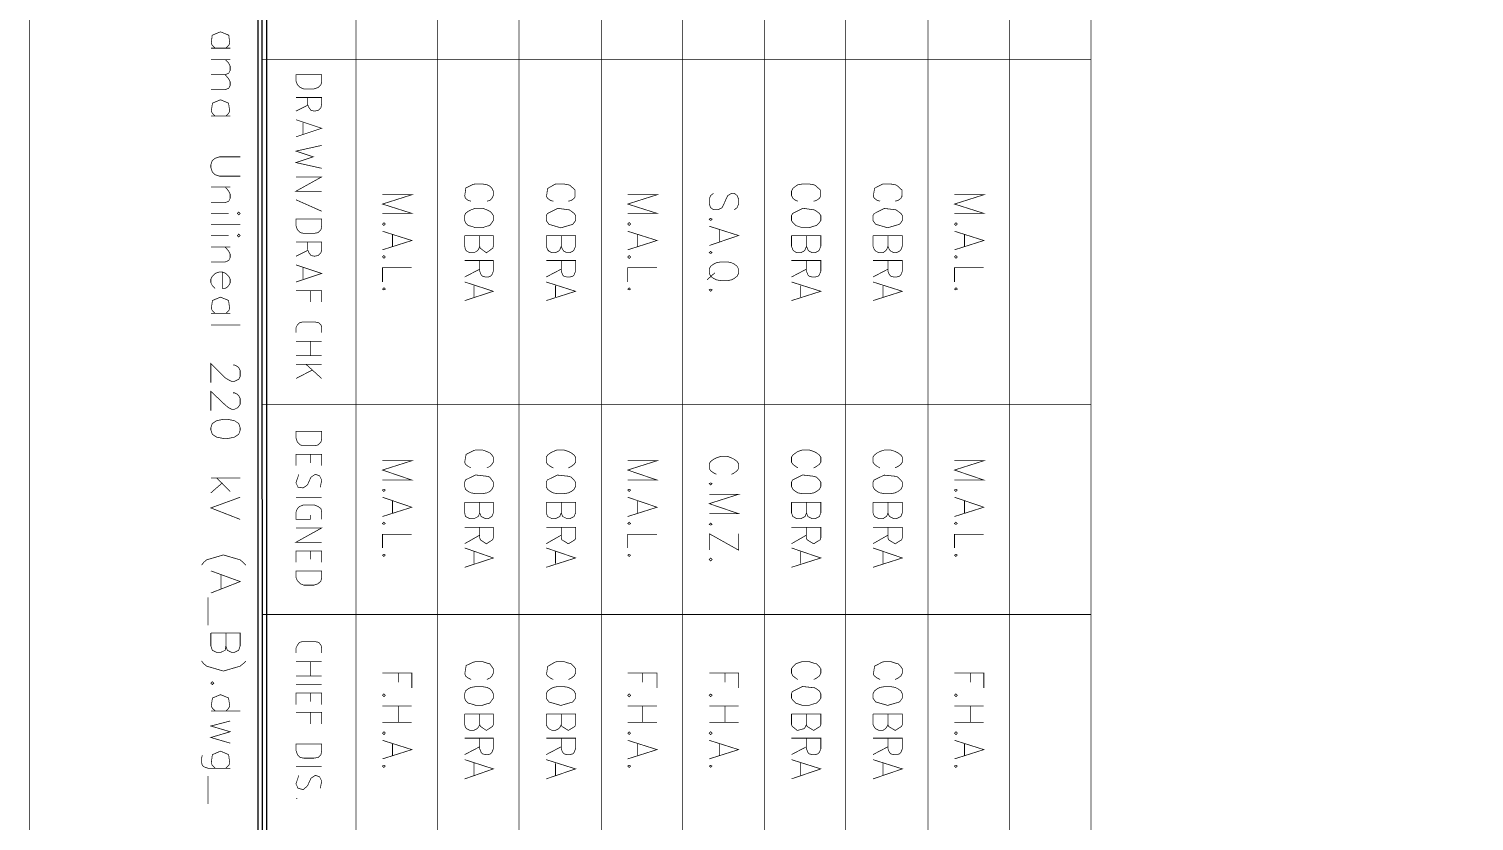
# Model space of a CAD drawing. Extents: x 0.1 to 11.6, y 0.2 to 16.4.
# Drawn here: x 0.125 to 1.809, y 8.821 to 9.744 of the extents above; entities that cross this region are included whole.
import ezdxf

# ---------------------------------------------------------------- set-up
doc = ezdxf.new("R2010")
doc.units = 0
doc.header["$MEASUREMENT"] = 0

msp = doc.modelspace()

# ---------------------------------------------------------------- linework, layer by layer
at = {"color": 0, "const_width": 0.000833}
for points in [[(0.125, 0.1875), (11.5667, 0.1875), (11.5667, 16.3633), (0.125, 16.3633), (0.125, 0.1875)], [(0.435818, 9.69081), (0.435818, 9.68332), (0.4375, 9.67914), (0.44081, 9.67583), (0.444988, 9.67415), (0.456651, 9.67415), (0.461643, 9.67583), (0.465007, 9.67914), (0.465821, 9.68332), (0.465821, 9.69081), (0.435818, 9.69081)], [(0.665853, 9.52664), (0.664171, 9.52914), (0.661675, 9.53162), (0.658311, 9.53331), (0.653321, 9.535), (0.645019, 9.535), (0.639974, 9.53331), (0.636664, 9.53162), (0.633356, 9.52914), (0.632488, 9.52664), (0.632488, 9.52083), (0.633356, 9.51833), (0.636664, 9.51497), (0.639974, 9.51417), (0.645019, 9.51247), (0.653321, 9.51247), (0.658311, 9.51417), (0.661675, 9.51497), (0.664171, 9.51833), (0.665853, 9.52083), (0.665853, 9.52664)], [(0.761664, 9.52664), (0.759983, 9.52914), (0.756674, 9.53162), (0.754394, 9.53321), (0.74094, 9.535), (0.729004, 9.52903), (0.727485, 9.52664), (0.727485, 9.52083), (0.729167, 9.51833), (0.730794, 9.51633), (0.744575, 9.51226), (0.758356, 9.51633), (0.759983, 9.51833), (0.761664, 9.52083), (0.761664, 9.52664)], [(1.04753, 9.52664), (1.04584, 9.52914), (1.04248, 9.53162), (1.04015, 9.53315), (1.02669, 9.5351), (1.01481, 9.52908), (1.01335, 9.52664), (1.01335, 9.52083), (1.01497, 9.51833), (1.01834, 9.51497), (1.02582, 9.51247), (1.03418, 9.51247), (1.03917, 9.51417), (1.04248, 9.51497), (1.04584, 9.51833), (1.04753, 9.52083), (1.04753, 9.52664)], [(1.14252, 9.52664), (1.14084, 9.52914), (1.13748, 9.53162), (1.13515, 9.53326), (1.12147, 9.53489), (1.1097, 9.52886), (1.10834, 9.52664), (1.10834, 9.52083), (1.11003, 9.51833), (1.11155, 9.51639), (1.12543, 9.51237), (1.13927, 9.51639), (1.14084, 9.51833), (1.14252, 9.52083), (1.14252, 9.52664)], [(0.36914, 9.53082), (0.367512, 9.52914), (0.36914, 9.5275), (0.370822, 9.52914), (0.36914, 9.53082)], [(0.435818, 9.52246), (0.435818, 9.51497), (0.4375, 9.50999), (0.44081, 9.50667), (0.444988, 9.50581), (0.456651, 9.50581), (0.461643, 9.50667), (0.465007, 9.50999), (0.465821, 9.51497), (0.465821, 9.52246), (0.435818, 9.52246)], [(0.539985, 9.51665), (0.538357, 9.51833), (0.536675, 9.51665), (0.538357, 9.51497), (0.539985, 9.51665)], [(0.825846, 9.51665), (0.824164, 9.51833), (0.822483, 9.51665), (0.824164, 9.51497), (0.825846, 9.51665)], [(0.920844, 9.52246), (0.919163, 9.52333), (0.917481, 9.52246), (0.919163, 9.52083), (0.920844, 9.52246)], [(1.20665, 9.51665), (1.20502, 9.51833), (1.20334, 9.51665), (1.20502, 9.51497), (1.20665, 9.51665)], [(0.36914, 9.50499), (0.367512, 9.50331), (0.36914, 9.50163), (0.370822, 9.50331), (0.36914, 9.50499)], [(0.920844, 9.48335), (0.919163, 9.48497), (0.917481, 9.48335), (0.919163, 9.48247), (0.920844, 9.48335)], [(0.539985, 9.47831), (0.538357, 9.47999), (0.536675, 9.47831), (0.538357, 9.47667), (0.539985, 9.47831)], [(0.825846, 9.47831), (0.824164, 9.47999), (0.822483, 9.47831), (0.824164, 9.47667), (0.825846, 9.47831)], [(0.95166, 9.46414), (0.949978, 9.4675), (0.946669, 9.47), (0.94336, 9.47162), (0.939182, 9.4725), (0.930826, 9.4725), (0.925836, 9.47162), (0.922526, 9.47), (0.919163, 9.4675), (0.917481, 9.46414), (0.917481, 9.45915), (0.919163, 9.45583), (0.922526, 9.45335), (0.925836, 9.45167), (0.930826, 9.45079), (0.939182, 9.45079), (0.94336, 9.45167), (0.946669, 9.45335), (0.949978, 9.45583), (0.95166, 9.45915), (0.95166, 9.46414)], [(1.20665, 9.47831), (1.20502, 9.47999), (1.20334, 9.47831), (1.20502, 9.47667), (1.20665, 9.47831)], [(0.539985, 9.44081), (0.538357, 9.44249), (0.536675, 9.44081), (0.538357, 9.44), (0.539985, 9.44081)], [(0.825846, 9.44081), (0.824164, 9.44249), (0.822483, 9.44081), (0.824164, 9.44), (0.825846, 9.44081)], [(0.920844, 9.44), (0.919163, 9.44081), (0.917481, 9.44), (0.919163, 9.43832), (0.920844, 9.44)], [(1.20665, 9.44081), (1.20502, 9.44249), (1.20334, 9.44081), (1.20502, 9.44), (1.20665, 9.44081)], [(0.370822, 9.27914), (0.36914, 9.28418), (0.36415, 9.28749), (0.355849, 9.28917), (0.351671, 9.28917), (0.343317, 9.28749), (0.338325, 9.28418), (0.336643, 9.27914), (0.336643, 9.27664), (0.338325, 9.27165), (0.343317, 9.26833), (0.351671, 9.26665), (0.355849, 9.26665), (0.36415, 9.26833), (0.36914, 9.27165), (0.370822, 9.27664), (0.370822, 9.27914)], [(0.435818, 9.27501), (0.435818, 9.26747), (0.4375, 9.26247), (0.44081, 9.25917), (0.444988, 9.25831), (0.456651, 9.25831), (0.461643, 9.25917), (0.465007, 9.26247), (0.465821, 9.26747), (0.465821, 9.27501), (0.435818, 9.27501)], [(0.665853, 9.21582), (0.664171, 9.21832), (0.661675, 9.22168), (0.659397, 9.2226), (0.645236, 9.22424), (0.633518, 9.21858), (0.632488, 9.21582), (0.632488, 9.21083), (0.633356, 9.20747), (0.636664, 9.20497), (0.639974, 9.20335), (0.645019, 9.20247), (0.653321, 9.20247), (0.658311, 9.20335), (0.661675, 9.20497), (0.664171, 9.20747), (0.665853, 9.21083), (0.665853, 9.21582)], [(0.761664, 9.21582), (0.759983, 9.21832), (0.756674, 9.22162), (0.754232, 9.22265), (0.74056, 9.22413), (0.728842, 9.21843), (0.727485, 9.21582), (0.727485, 9.21083), (0.729167, 9.20747), (0.732476, 9.20497), (0.73584, 9.20335), (0.740018, 9.20247), (0.748318, 9.20247), (0.75331, 9.20335), (0.756674, 9.20497), (0.759983, 9.20747), (0.761664, 9.21083), (0.761664, 9.21582)], [(0.920844, 9.21414), (0.919163, 9.215), (0.917481, 9.21414), (0.919163, 9.21251), (0.920844, 9.21414)], [(1.04753, 9.21582), (1.04584, 9.21832), (1.04248, 9.22168), (1.03993, 9.22265), (1.02631, 9.22424), (1.01481, 9.21853), (1.01335, 9.21582), (1.01335, 9.21083), (1.01497, 9.20747), (1.01834, 9.20497), (1.02083, 9.20335), (1.02582, 9.20247), (1.03418, 9.20247), (1.03917, 9.20335), (1.04248, 9.20497), (1.04584, 9.20747), (1.04753, 9.21083), (1.04753, 9.21582)], [(1.14252, 9.21582), (1.14084, 9.21832), (1.13748, 9.22168), (1.13509, 9.22265), (1.12142, 9.22407), (1.1097, 9.21843), (1.10834, 9.21582), (1.10834, 9.21083), (1.11003, 9.20747), (1.11334, 9.20497), (1.11664, 9.20335), (1.12169, 9.20247), (1.12918, 9.20247), (1.13417, 9.20335), (1.13748, 9.20497), (1.14084, 9.20747), (1.14252, 9.21083), (1.14252, 9.21582)], [(0.539985, 9.20665), (0.538357, 9.20747), (0.536675, 9.20665), (0.538357, 9.20497), (0.539985, 9.20665)], [(0.825846, 9.20665), (0.824164, 9.20747), (0.822483, 9.20665), (0.824164, 9.20497), (0.825846, 9.20665)], [(1.20665, 9.20665), (1.20502, 9.20747), (1.20334, 9.20665), (1.20502, 9.20497), (1.20665, 9.20665)], [(0.539985, 9.16749), (0.538357, 9.16917), (0.536675, 9.16749), (0.538357, 9.16667), (0.539985, 9.16749)], [(0.825846, 9.16749), (0.824164, 9.16917), (0.822483, 9.16749), (0.824164, 9.16667), (0.825846, 9.16749)], [(0.920844, 9.16667), (0.919163, 9.16829), (0.917481, 9.16667), (0.919163, 9.16581), (0.920844, 9.16667)], [(1.20665, 9.16749), (1.20502, 9.16917), (1.20334, 9.16749), (1.20502, 9.16667), (1.20665, 9.16749)], [(0.539985, 9.13081), (0.538357, 9.13167), (0.536675, 9.13081), (0.538357, 9.12918), (0.539985, 9.13081)], [(0.825846, 9.13081), (0.824164, 9.13167), (0.822483, 9.13081), (0.824164, 9.12918), (0.825846, 9.13081)], [(1.20665, 9.13081), (1.20502, 9.13167), (1.20334, 9.13081), (1.20502, 9.12918), (1.20665, 9.13081)], [(0.435818, 9.11247), (0.435818, 9.10499), (0.4375, 9.10081), (0.44081, 9.0975), (0.444988, 9.09581), (0.456651, 9.09581), (0.461643, 9.0975), (0.465007, 9.10081), (0.465821, 9.10499), (0.465821, 9.11247), (0.435818, 9.11247)], [(0.920844, 9.12582), (0.919163, 9.1275), (0.917481, 9.12582), (0.919163, 9.12414), (0.920844, 9.12582)], [(0.340007, 8.98167), (0.338325, 8.98335), (0.336643, 8.98167), (0.338325, 8.97999), (0.340007, 8.98167)], [(0.665853, 8.96912), (0.664171, 8.9725), (0.661675, 8.97499), (0.658311, 8.97667), (0.653321, 8.97749), (0.645019, 8.97749), (0.639974, 8.97667), (0.636664, 8.97499), (0.633356, 8.9725), (0.632488, 8.96912), (0.632488, 8.96414), (0.633356, 8.96164), (0.636664, 8.95833), (0.639974, 8.95747), (0.645019, 8.95583), (0.653321, 8.95583), (0.658311, 8.95747), (0.661675, 8.95833), (0.664171, 8.96164), (0.665853, 8.96414), (0.665853, 8.96912)], [(0.761664, 8.96912), (0.759983, 8.9725), (0.756674, 8.97499), (0.75331, 8.97667), (0.748318, 8.97749), (0.740018, 8.97749), (0.73584, 8.97667), (0.732476, 8.97499), (0.729167, 8.9725), (0.727485, 8.96912), (0.727485, 8.96414), (0.729167, 8.96164), (0.730794, 8.95964), (0.744575, 8.95562), (0.758356, 8.95964), (0.759983, 8.96164), (0.761664, 8.96414), (0.761664, 8.96912)], [(1.04753, 8.96912), (1.04584, 8.9725), (1.04248, 8.97499), (1.04053, 8.97613), (1.02626, 8.97771), (1.01421, 8.97179), (1.01335, 8.96912), (1.01335, 8.96414), (1.01497, 8.96164), (1.01834, 8.95833), (1.02582, 8.95583), (1.03418, 8.95583), (1.03917, 8.95747), (1.04248, 8.95833), (1.04584, 8.96164), (1.04753, 8.96414), (1.04753, 8.96912)], [(1.14252, 8.96912), (1.14084, 8.9725), (1.13748, 8.97499), (1.13417, 8.97667), (1.12918, 8.97749), (1.12169, 8.97749), (1.11664, 8.97667), (1.11334, 8.97499), (1.11003, 8.9725), (1.10834, 8.96912), (1.10834, 8.96414), (1.11003, 8.96164), (1.11155, 8.95969), (1.12543, 8.95568), (1.13927, 8.95969), (1.14084, 8.96164), (1.14252, 8.96414), (1.14252, 8.96912)], [(0.539985, 8.9675), (0.538357, 8.96912), (0.536675, 8.9675), (0.538357, 8.96582), (0.539985, 8.9675)], [(0.825846, 8.9675), (0.824164, 8.96912), (0.822483, 8.9675), (0.824164, 8.96582), (0.825846, 8.9675)], [(0.920844, 8.9675), (0.919163, 8.96912), (0.917481, 8.9675), (0.919163, 8.96582), (0.920844, 8.9675)], [(1.20665, 8.9675), (1.20502, 8.96912), (1.20334, 8.9675), (1.20502, 8.96582), (1.20665, 8.9675)], [(0.435818, 8.91081), (0.435818, 8.90332), (0.4375, 8.89833), (0.44081, 8.89497), (0.444988, 8.89415), (0.456651, 8.89415), (0.461643, 8.89497), (0.465007, 8.89833), (0.465821, 8.90332), (0.465821, 8.91081), (0.435818, 8.91081)], [(0.539985, 8.92333), (0.538357, 8.92497), (0.536675, 8.92333), (0.538357, 8.92165), (0.539985, 8.92333)], [(0.825846, 8.92333), (0.824164, 8.92497), (0.822483, 8.92333), (0.824164, 8.92165), (0.825846, 8.92333)], [(0.920844, 8.92333), (0.919163, 8.92497), (0.917481, 8.92333), (0.919163, 8.92165), (0.920844, 8.92333)], [(1.20665, 8.92333), (1.20502, 8.92497), (1.20334, 8.92333), (1.20502, 8.92165), (1.20665, 8.92333)], [(0.539985, 8.88499), (0.538357, 8.88579), (0.536675, 8.88499), (0.538357, 8.88331), (0.539985, 8.88499)], [(0.825846, 8.88499), (0.824164, 8.88579), (0.822483, 8.88499), (0.824164, 8.88331), (0.825846, 8.88499)], [(0.920844, 8.88499), (0.919163, 8.88579), (0.917481, 8.88499), (0.919163, 8.88331), (0.920844, 8.88499)], [(1.20665, 8.88499), (1.20502, 8.88579), (1.20334, 8.88499), (1.20502, 8.88331), (1.20665, 8.88499)]]:
    msp.add_lwpolyline(points, close=True, dxfattribs=at)
at = {"color": 0}
for points in [[(0.401693, 16.04), (0.391656, 16.05), (0.401693, 0.554144)], [(0.391656, 16.05), (0.401693, 0.554144), (0.391656, 0.543294)]]:
    msp.add_lwpolyline(points, close=True, dxfattribs=at)
at = {"color": 0, "const_width": 0.000833}
for points in [[(0.50586, 11.3108), (0.50586, 6.07915)], [(0.600857, 11.3108), (0.600857, 6.07915)], [(0.695856, 11.3108), (0.695856, 6.07915)], [(0.791667, 11.3108), (0.791667, 6.07915)], [(0.886664, 11.3108), (0.886664, 6.07915)], [(0.981663, 11.3108), (0.981663, 6.07915)], [(1.07666, 11.3108), (1.07666, 6.07915)], [(1.17253, 11.3108), (1.17253, 6.07915)], [(1.26752, 11.3108), (1.26752, 0.54834)], [(1.36252, 11.3108), (1.36252, 6.07915)], [(0.354167, 9.72168), (0.357476, 9.72499), (0.358669, 9.72732), (0.357531, 9.73682), (0.347874, 9.74072), (0.338217, 9.73676), (0.337076, 9.72732), (0.338325, 9.72499), (0.341689, 9.72168)], [(0.359158, 9.72168), (0.336643, 9.72168)], [(0.359158, 9.70833), (0.336643, 9.70833)], [(0.353353, 9.70833), (0.357476, 9.70415), (0.359158, 9.70085), (0.359158, 9.69581), (0.357476, 9.69249), (0.353353, 9.69081), (0.336643, 9.69081)], [(1.36252, 9.70833), (0.396647, 9.70833)], [(0.353353, 9.69081), (0.357476, 9.68582), (0.359158, 9.68251), (0.359158, 9.67833), (0.357476, 9.67497), (0.353353, 9.67333), (0.336643, 9.67333)], [(0.354167, 9.64247), (0.357476, 9.64583), (0.358561, 9.64822), (0.35726, 9.65761), (0.347874, 9.66151), (0.338487, 9.65761), (0.337185, 9.64822), (0.338325, 9.64583), (0.341689, 9.64247)], [(0.435818, 9.66417), (0.465821, 9.66417), (0.465821, 9.65662)], [(0.449164, 9.655), (0.435818, 9.64833)], [(0.449164, 9.65662), (0.449164, 9.66417)], [(0.449164, 9.65662), (0.450846, 9.6525), (0.453342, 9.64914), (0.457519, 9.64833), (0.461643, 9.64914), (0.465007, 9.6525), (0.465821, 9.65662)], [(0.359158, 9.64247), (0.336643, 9.64247)], [(0.435818, 9.63829), (0.465821, 9.62831), (0.435818, 9.61833)], [(0.444174, 9.62082), (0.444174, 9.63499)], [(0.465821, 9.60835), (0.435818, 9.60167), (0.455838, 9.595), (0.435818, 9.58832), (0.465821, 9.58165)], [(0.370822, 9.595), (0.346679, 9.595), (0.341689, 9.59332), (0.338325, 9.59082), (0.336643, 9.58583), (0.336643, 9.58247), (0.338325, 9.57747), (0.341689, 9.57417), (0.346679, 9.57249), (0.370822, 9.57249)], [(0.435818, 9.57167), (0.465821, 9.57167), (0.435818, 9.55496), (0.465821, 9.55496)], [(0.359158, 9.56), (0.336643, 9.56)], [(0.353353, 9.56), (0.357476, 9.55501), (0.359158, 9.55165), (0.359158, 9.54665), (0.357476, 9.54329), (0.353353, 9.54167), (0.336643, 9.54167)], [(0.536675, 9.55083), (0.570856, 9.55083), (0.536675, 9.53999), (0.570856, 9.52914), (0.536675, 9.52914)], [(0.658311, 9.54329), (0.661675, 9.54417), (0.664171, 9.54665), (0.665853, 9.54997), (0.665853, 9.55501), (0.664171, 9.55832), (0.661675, 9.56082), (0.658311, 9.5625), (0.653321, 9.56332), (0.645019, 9.56332), (0.642253, 9.56299), (0.633789, 9.55871), (0.632542, 9.54943), (0.633356, 9.54665), (0.636664, 9.54417), (0.639974, 9.54329)], [(0.75331, 9.54329), (0.756674, 9.54417), (0.759983, 9.54665), (0.761122, 9.5485), (0.761176, 9.55632), (0.755154, 9.56185), (0.75331, 9.5625), (0.748318, 9.56332), (0.740018, 9.56332), (0.737847, 9.56315), (0.729113, 9.55811), (0.72781, 9.54867), (0.729167, 9.54665), (0.732476, 9.54417), (0.73584, 9.54329)], [(0.822483, 9.55083), (0.856662, 9.55083), (0.822483, 9.53999), (0.856662, 9.52914), (0.822483, 9.52914)], [(0.946669, 9.53331), (0.949978, 9.53581), (0.95166, 9.53999), (0.95166, 9.54585), (0.949978, 9.54997), (0.946669, 9.55246), (0.94336, 9.55246), (0.94081, 9.55083), (0.939182, 9.54997), (0.9375, 9.54665), (0.93419, 9.53917), (0.932508, 9.53581), (0.927518, 9.53331), (0.922526, 9.53331), (0.919163, 9.53581), (0.917481, 9.53999), (0.917481, 9.54585), (0.919163, 9.54997), (0.922526, 9.55246)], [(1.03917, 9.54329), (1.04248, 9.54417), (1.04584, 9.54665), (1.04698, 9.5485), (1.04704, 9.55632), (1.04102, 9.56185), (1.03917, 9.5625), (1.03418, 9.56332), (1.02582, 9.56332), (1.02083, 9.5625), (1.01834, 9.56082), (1.01497, 9.55832), (1.01335, 9.55501), (1.01335, 9.54997), (1.01497, 9.54665), (1.01834, 9.54417), (1.02083, 9.54329)], [(1.13417, 9.54335), (1.13748, 9.54417), (1.14084, 9.54665), (1.14198, 9.5485), (1.14204, 9.55632), (1.13601, 9.56185), (1.13417, 9.5625), (1.12918, 9.56332), (1.12169, 9.56332), (1.11947, 9.56326), (1.11019, 9.55843), (1.10867, 9.54867), (1.11003, 9.54665), (1.11334, 9.54417), (1.11664, 9.54335)], [(1.20334, 9.55083), (1.23752, 9.55083), (1.20334, 9.53999), (1.23752, 9.52914), (1.20334, 9.52914)], [(0.435818, 9.54497), (0.465821, 9.53162)], [(0.357476, 9.52914), (0.336643, 9.52914)], [(0.370822, 9.51585), (0.336643, 9.51585)], [(0.357476, 9.50331), (0.336643, 9.50331)], [(0.536675, 9.50831), (0.570856, 9.4975), (0.536675, 9.48665)], [(0.54834, 9.50418), (0.54834, 9.49083)], [(0.632488, 9.50331), (0.665853, 9.50331), (0.665853, 9.49083), (0.66531, 9.48861), (0.657824, 9.48318), (0.650499, 9.48861), (0.650011, 9.49083), (0.650011, 9.50331)], [(0.650011, 9.49083), (0.648329, 9.48665), (0.646647, 9.48497), (0.643338, 9.48335), (0.638346, 9.48335), (0.634983, 9.48497), (0.633356, 9.48665), (0.632488, 9.49083), (0.632488, 9.50331)], [(0.727485, 9.50331), (0.761664, 9.50331), (0.761664, 9.49083), (0.759983, 9.48665), (0.758356, 9.48497), (0.754992, 9.48335), (0.751682, 9.48335), (0.748318, 9.48497), (0.74669, 9.48665), (0.745008, 9.49083), (0.745008, 9.50331)], [(0.745008, 9.49083), (0.743326, 9.48665), (0.741644, 9.48497), (0.738336, 9.48335), (0.734158, 9.48335), (0.730849, 9.48497), (0.729167, 9.48665), (0.727485, 9.49083), (0.727485, 9.50331)], [(0.822483, 9.50831), (0.856662, 9.4975), (0.822483, 9.48665)], [(0.834147, 9.50418), (0.834147, 9.49083)], [(0.917481, 9.51417), (0.95166, 9.50331), (0.917481, 9.49164)], [(0.929144, 9.50999), (0.929144, 9.49582)], [(1.01335, 9.50331), (1.04753, 9.50331), (1.04753, 9.49083), (1.04584, 9.48665), (1.04416, 9.48497), (1.04085, 9.48335), (1.03749, 9.48335), (1.03418, 9.48497), (1.0325, 9.48665), (1.03082, 9.49083), (1.03082, 9.50331)], [(1.03082, 9.49083), (1.02919, 9.48665), (1.02751, 9.48497), (1.02414, 9.48335), (1.01915, 9.48335), (1.01666, 9.48497), (1.01497, 9.48665), (1.01335, 9.49083), (1.01335, 9.50331)], [(1.10834, 9.50331), (1.14252, 9.50331), (1.14252, 9.49083), (1.14084, 9.48665), (1.13916, 9.48497), (1.13585, 9.48335), (1.13249, 9.48335), (1.12918, 9.48497), (1.1275, 9.48665), (1.12581, 9.49083), (1.12581, 9.50331)], [(1.12581, 9.49083), (1.12419, 9.48665), (1.1225, 9.48497), (1.12001, 9.48335), (1.11502, 9.48335), (1.11165, 9.48497), (1.11003, 9.48665), (1.10834, 9.49083), (1.10834, 9.50331)], [(1.20334, 9.50831), (1.23752, 9.4975), (1.20334, 9.48665)], [(1.21501, 9.50418), (1.21501, 9.49083)], [(0.359158, 9.48996), (0.336643, 9.48996)], [(0.353353, 9.48996), (0.357476, 9.48497), (0.359158, 9.48167), (0.359158, 9.47749), (0.357476, 9.47418), (0.353353, 9.4725), (0.336643, 9.4725)], [(0.435818, 9.49582), (0.465821, 9.49582), (0.465821, 9.48747)], [(0.449164, 9.48583), (0.435818, 9.47917)], [(0.449164, 9.48747), (0.449164, 9.49582)], [(0.449164, 9.48747), (0.450846, 9.48335), (0.453342, 9.47999), (0.457519, 9.47917), (0.461643, 9.47999), (0.465007, 9.48335), (0.465821, 9.48747)], [(0.435818, 9.46912), (0.465821, 9.45915), (0.435818, 9.44917)], [(0.444174, 9.45247), (0.444174, 9.46582)], [(0.570856, 9.46582), (0.536675, 9.46582), (0.536675, 9.44917)], [(0.632488, 9.47418), (0.665853, 9.47418), (0.665853, 9.46164), (0.664171, 9.45747), (0.662489, 9.45583), (0.659993, 9.45497), (0.656685, 9.45497), (0.653321, 9.45583), (0.651693, 9.45747), (0.650011, 9.46164), (0.650011, 9.47418)], [(0.727485, 9.47418), (0.761664, 9.47418), (0.761664, 9.46164), (0.759983, 9.45747), (0.758356, 9.45583), (0.754992, 9.45497), (0.751682, 9.45497), (0.748318, 9.45583), (0.74669, 9.45747), (0.745008, 9.46164), (0.745008, 9.47418)], [(0.856662, 9.46582), (0.822483, 9.46582), (0.822483, 9.44917)], [(1.01335, 9.47418), (1.04753, 9.47418), (1.04753, 9.46164), (1.04584, 9.45747), (1.04416, 9.45583), (1.04085, 9.45497), (1.03749, 9.45497), (1.03418, 9.45583), (1.0325, 9.45747), (1.03082, 9.46164), (1.03082, 9.47418)], [(1.10834, 9.47418), (1.14252, 9.47418), (1.14252, 9.46164), (1.14084, 9.45747), (1.13916, 9.45583), (1.13585, 9.45497), (1.13249, 9.45497), (1.12918, 9.45583), (1.1275, 9.45747), (1.12581, 9.46164), (1.12581, 9.47418)], [(1.23752, 9.46582), (1.20334, 9.46582), (1.20334, 9.44917)], [(0.349989, 9.46083), (0.349989, 9.44168), (0.353353, 9.44168), (0.355849, 9.44331), (0.357476, 9.44499), (0.359158, 9.44829), (0.359158, 9.45247), (0.357476, 9.45583), (0.354167, 9.45915), (0.349989, 9.46083), (0.346679, 9.46083), (0.341689, 9.45915), (0.338325, 9.45583), (0.336643, 9.45247), (0.336643, 9.44829), (0.338325, 9.44499), (0.341689, 9.44168)], [(0.650011, 9.46414), (0.632488, 9.45497)], [(0.632488, 9.44917), (0.665853, 9.43832), (0.632488, 9.42746)], [(0.745008, 9.46414), (0.727485, 9.45497)], [(0.727485, 9.44917), (0.761664, 9.43832), (0.727485, 9.42746)], [(0.924154, 9.45996), (0.914985, 9.45167)], [(1.03082, 9.46414), (1.01335, 9.45497)], [(1.01335, 9.44917), (1.04753, 9.43832), (1.01335, 9.42746)], [(1.12581, 9.46414), (1.10834, 9.45497)], [(1.10834, 9.44917), (1.14252, 9.43832), (1.10834, 9.42746)], [(0.435818, 9.43913), (0.465821, 9.43913), (0.465821, 9.42583)], [(0.452474, 9.43913), (0.452474, 9.42583)], [(0.643338, 9.44499), (0.643338, 9.43164)], [(0.738336, 9.44499), (0.738336, 9.43164)], [(1.02414, 9.44499), (1.02414, 9.43164)], [(1.12001, 9.44499), (1.12001, 9.43164)], [(0.354167, 9.41249), (0.357476, 9.41581), (0.358561, 9.41818), (0.35726, 9.42763), (0.347874, 9.43153), (0.338487, 9.42757), (0.337185, 9.41818), (0.338325, 9.41581), (0.341689, 9.41249)], [(0.359158, 9.41249), (0.336643, 9.41249)], [(0.370822, 9.39914), (0.336643, 9.39914)], [(0.44336, 9.4025), (0.439996, 9.40164), (0.4375, 9.39914), (0.435818, 9.39583)], [(0.44336, 9.4025), (0.458333, 9.4025)], [(0.465821, 9.39583), (0.465007, 9.39914), (0.462511, 9.40164), (0.458333, 9.4025)], [(0.435818, 9.38997), (0.435818, 9.39583)], [(0.465821, 9.39583), (0.465821, 9.38997)], [(0.435818, 9.37999), (0.465821, 9.37999)], [(0.452474, 9.37999), (0.452474, 9.36333)], [(0.362522, 9.35249), (0.36415, 9.35249), (0.367512, 9.35081), (0.36914, 9.34918), (0.370822, 9.34581), (0.370822, 9.33914), (0.36914, 9.33583), (0.36415, 9.33333), (0.36084, 9.33333), (0.357476, 9.33496), (0.353353, 9.33751), (0.336643, 9.35417), (0.336643, 9.33165)], [(0.465821, 9.36333), (0.435818, 9.36333)], [(0.435818, 9.35331), (0.465821, 9.35331)], [(0.465821, 9.33664), (0.447483, 9.35331)], [(0.455024, 9.34662), (0.435818, 9.33664)], [(0.362522, 9.31999), (0.36415, 9.31999), (0.367512, 9.31831), (0.36914, 9.31668), (0.370822, 9.31332), (0.370822, 9.30664), (0.36914, 9.30414), (0.367512, 9.30246), (0.36415, 9.30083), (0.36084, 9.30083), (0.357476, 9.30246), (0.353353, 9.30583), (0.336643, 9.32167), (0.336643, 9.29915)], [(1.36252, 9.30664), (0.396647, 9.30664)], [(0.435818, 9.23497), (0.435818, 9.24832), (0.465821, 9.24832), (0.465821, 9.23497)], [(0.452474, 9.23833), (0.452474, 9.24832)], [(0.658311, 9.23247), (0.661675, 9.23415), (0.664171, 9.23665), (0.665853, 9.23915), (0.665853, 9.24501), (0.664171, 9.2475), (0.661675, 9.25), (0.658311, 9.25163), (0.653321, 9.25331), (0.645019, 9.25331), (0.642632, 9.25256), (0.634115, 9.24826), (0.632488, 9.23921), (0.633356, 9.23665), (0.636664, 9.23415), (0.639974, 9.23247)], [(0.75331, 9.23247), (0.756674, 9.23415), (0.759983, 9.23665), (0.761664, 9.23915), (0.761664, 9.24501), (0.759983, 9.2475), (0.756674, 9.25), (0.75331, 9.25163), (0.748318, 9.25331), (0.740018, 9.25331), (0.73584, 9.25163), (0.732476, 9.25), (0.729167, 9.2475), (0.727485, 9.24501), (0.727485, 9.23915), (0.729167, 9.23665), (0.732476, 9.23415), (0.73584, 9.23247)], [(1.03917, 9.23247), (1.04248, 9.23415), (1.04584, 9.23665), (1.04753, 9.23915), (1.04753, 9.24501), (1.04584, 9.2475), (1.04248, 9.25), (1.03917, 9.25163), (1.03418, 9.25331), (1.02582, 9.25331), (1.02083, 9.25163), (1.01834, 9.25), (1.01497, 9.2475), (1.01335, 9.24501), (1.01335, 9.23915), (1.01497, 9.23665), (1.01834, 9.23415), (1.02083, 9.23247)], [(1.13417, 9.23247), (1.13748, 9.23415), (1.14084, 9.23665), (1.14252, 9.23915), (1.14252, 9.24501), (1.14084, 9.2475), (1.13748, 9.25), (1.13417, 9.25168), (1.12918, 9.25331), (1.12169, 9.25331), (1.11664, 9.25168), (1.11334, 9.25), (1.11003, 9.2475), (1.10834, 9.24501), (1.10834, 9.23915), (1.11003, 9.23665), (1.11334, 9.23415), (1.11664, 9.23247)], [(0.536675, 9.24083), (0.570856, 9.24083), (0.536675, 9.22999), (0.570856, 9.21832), (0.536675, 9.21832)], [(0.822483, 9.24083), (0.856662, 9.24083), (0.822483, 9.22999), (0.856662, 9.21832), (0.822483, 9.21832)], [(0.94336, 9.22499), (0.946669, 9.22667), (0.949978, 9.22917), (0.95166, 9.23167), (0.95166, 9.23747), (0.949978, 9.23996), (0.946669, 9.24251), (0.94336, 9.24414), (0.939182, 9.24582), (0.930826, 9.24582), (0.925836, 9.24414), (0.922526, 9.24251), (0.919163, 9.23996), (0.917481, 9.23747), (0.917481, 9.23167), (0.919163, 9.22917), (0.922526, 9.22667), (0.925836, 9.22499)], [(1.20334, 9.24083), (1.23752, 9.24083), (1.20334, 9.22999), (1.23752, 9.21832), (1.20334, 9.21832)], [(0.370822, 9.22081), (0.336643, 9.22081)], [(0.349989, 9.215), (0.336643, 9.20335)], [(0.359158, 9.20497), (0.343317, 9.22081)], [(0.439182, 9.22499), (0.435818, 9.215)], [(0.435818, 9.215), (0.438314, 9.20996), (0.444174, 9.20915), (0.449164, 9.21251)], [(0.464193, 9.20996), (0.465821, 9.21832), (0.463325, 9.22331), (0.458333, 9.22499), (0.453342, 9.22168), (0.449164, 9.21251)], [(0.370822, 9.19829), (0.336643, 9.18582), (0.370822, 9.17247)], [(0.435818, 9.19829), (0.465821, 9.19829)], [(0.536675, 9.19829), (0.570856, 9.18664), (0.536675, 9.17583)], [(0.822483, 9.19829), (0.856662, 9.18664), (0.822483, 9.17583)], [(0.917481, 9.20167), (0.95166, 9.20167), (0.917481, 9.19081), (0.95166, 9.17914), (0.917481, 9.17914)], [(1.20334, 9.19829), (1.23752, 9.18664), (1.20334, 9.17583)], [(0.444174, 9.18913), (0.439996, 9.1875), (0.4375, 9.185), (0.435818, 9.18083)], [(0.452474, 9.17746), (0.452474, 9.17247), (0.435818, 9.17247), (0.435818, 9.18083)], [(0.444174, 9.18913), (0.457519, 9.18913)], [(0.465821, 9.18083), (0.465007, 9.185), (0.461643, 9.1875), (0.457519, 9.18913)], [(0.465821, 9.18083), (0.465821, 9.17247)], [(0.54834, 9.19417), (0.54834, 9.18001)], [(0.632488, 9.19249), (0.665853, 9.19249), (0.665853, 9.18001), (0.664171, 9.17583), (0.662489, 9.17497), (0.659993, 9.17333), (0.656685, 9.17333), (0.651693, 9.17583), (0.650011, 9.18001), (0.650011, 9.19249)], [(0.650011, 9.18001), (0.648329, 9.17583), (0.643338, 9.17333), (0.638346, 9.17333), (0.633356, 9.17583), (0.632488, 9.18001), (0.632488, 9.19249)], [(0.727485, 9.19249), (0.761664, 9.19249), (0.761664, 9.17996), (0.759983, 9.17583), (0.754992, 9.17333), (0.751682, 9.17333), (0.74669, 9.17583), (0.745008, 9.17996), (0.745008, 9.19249)], [(0.745008, 9.17996), (0.743326, 9.17583), (0.738336, 9.17333), (0.734158, 9.17333), (0.729167, 9.17583), (0.727485, 9.17996), (0.727485, 9.19249)], [(0.834147, 9.19417), (0.834147, 9.18001)], [(1.01335, 9.19249), (1.04753, 9.19249), (1.04753, 9.18001), (1.04584, 9.17583), (1.04085, 9.17333), (1.03749, 9.17333), (1.0325, 9.17583), (1.03082, 9.18001), (1.03082, 9.19249)], [(1.03082, 9.18001), (1.02919, 9.17583), (1.02414, 9.17333), (1.01915, 9.17333), (1.01666, 9.17497), (1.01497, 9.17583), (1.01335, 9.18001), (1.01335, 9.19249)], [(1.10834, 9.19249), (1.14252, 9.19249), (1.14252, 9.18001), (1.14084, 9.17583), (1.13585, 9.17333), (1.13249, 9.17333), (1.1275, 9.17583), (1.12581, 9.18001), (1.12581, 9.19249)], [(1.12581, 9.18001), (1.12419, 9.17583), (1.1225, 9.17497), (1.12001, 9.17333), (1.11502, 9.17333), (1.11003, 9.17583), (1.10834, 9.18001), (1.10834, 9.19249)], [(1.21501, 9.19417), (1.21501, 9.17996)], [(0.435818, 9.16249), (0.465821, 9.16249), (0.435818, 9.14583), (0.465821, 9.14583)], [(0.632488, 9.16331), (0.665853, 9.16331), (0.665853, 9.15082), (0.665039, 9.14871), (0.657769, 9.14399), (0.650771, 9.14871), (0.650011, 9.15082), (0.650011, 9.16331)], [(0.727485, 9.16331), (0.761664, 9.16331), (0.761664, 9.15082), (0.76096, 9.14871), (0.75331, 9.14399), (0.745714, 9.14871), (0.745008, 9.15082), (0.745008, 9.16331)], [(1.01335, 9.16331), (1.04753, 9.16331), (1.04753, 9.15082), (1.04677, 9.14871), (1.03917, 9.14399), (1.03152, 9.14871), (1.03082, 9.15082), (1.03082, 9.16331)], [(1.10834, 9.16331), (1.14252, 9.16331), (1.14252, 9.15082), (1.14176, 9.14871), (1.13417, 9.14399), (1.12652, 9.14871), (1.12581, 9.15082), (1.12581, 9.16331)], [(0.570856, 9.155), (0.536675, 9.155), (0.536675, 9.13917)], [(0.650011, 9.15414), (0.632488, 9.14415)], [(0.745008, 9.15414), (0.727485, 9.14415)], [(0.856662, 9.155), (0.822483, 9.155), (0.822483, 9.13917)], [(0.917481, 9.15582), (0.95166, 9.13667), (0.95166, 9.15582)], [(0.917481, 9.15582), (0.917481, 9.13667)], [(1.03082, 9.15414), (1.01335, 9.14415)], [(1.12581, 9.15414), (1.10834, 9.14415)], [(1.23752, 9.155), (1.20334, 9.155), (1.20334, 9.13917)], [(0.377496, 9.11914), (0.374186, 9.1225), (0.370606, 9.12537), (0.351238, 9.13103), (0.331868, 9.12537), (0.328342, 9.1225), (0.325846, 9.11914)], [(0.435818, 9.1225), (0.435818, 9.13579), (0.465821, 9.13579), (0.465821, 9.1225)], [(0.452474, 9.12582), (0.452474, 9.13579)], [(0.632488, 9.13917), (0.665853, 9.1275), (0.632488, 9.11664)], [(0.643338, 9.13499), (0.643338, 9.12082)], [(0.727485, 9.13917), (0.761664, 9.1275), (0.727485, 9.11664)], [(0.738336, 9.13499), (0.738336, 9.12082)], [(1.01335, 9.13917), (1.04753, 9.1275), (1.01335, 9.11664)], [(1.02414, 9.13499), (1.02414, 9.12082)], [(1.10834, 9.13917), (1.14252, 9.1275), (1.10834, 9.11664)], [(1.12001, 9.13499), (1.12001, 9.12082)], [(0.336643, 9.11247), (0.370822, 9.09999), (0.336643, 9.08664)], [(0.348307, 9.10747), (0.348307, 9.09164)], [(0.333333, 9.08165), (0.333333, 9.04915)], [(1.36252, 9.06164), (0.396647, 9.06164)], [(0.336643, 9.03999), (0.370822, 9.03999), (0.370822, 9.02501), (0.36914, 9.01997), (0.36415, 9.01747), (0.36084, 9.01747), (0.355849, 9.01997), (0.354167, 9.02501), (0.354167, 9.03999)], [(0.354167, 9.02501), (0.353353, 9.01997), (0.348307, 9.01747), (0.343317, 9.01747), (0.338325, 9.01997), (0.336643, 9.02501), (0.336643, 9.03999)], [(0.44336, 9.03), (0.439996, 9.02914), (0.4375, 9.02582), (0.435818, 9.02246)], [(0.44336, 9.03), (0.458333, 9.03)], [(0.465821, 9.02246), (0.465007, 9.02582), (0.462511, 9.02914), (0.458333, 9.03)], [(0.435818, 9.01665), (0.435818, 9.02246)], [(0.465821, 9.02246), (0.465821, 9.01665)], [(0.377496, 9.00749), (0.374186, 9.00418), (0.370606, 9.00136), (0.351238, 8.99571), (0.331868, 9.00136), (0.328342, 9.00418), (0.325846, 9.00749)], [(0.435818, 9.00667), (0.465821, 9.00667)], [(0.452474, 9.00667), (0.452474, 8.98996)], [(0.658311, 8.98583), (0.661675, 8.98747), (0.664171, 8.98996), (0.665853, 8.99333), (0.665853, 8.99832), (0.664171, 9.00082), (0.661675, 9.00418), (0.658311, 9.00499), (0.653321, 9.00667), (0.645019, 9.00667), (0.642524, 9.00597), (0.634224, 9.00217), (0.63265, 8.99278), (0.633356, 8.98996), (0.636664, 8.98747), (0.639974, 8.98583)], [(0.75331, 8.98583), (0.756674, 8.98747), (0.759983, 8.98996), (0.761664, 8.99333), (0.761664, 8.99832), (0.759983, 9.00082), (0.756674, 9.00418), (0.75331, 9.00499), (0.748318, 9.00667), (0.740018, 9.00667), (0.737956, 9.00618), (0.729221, 9.00114), (0.727865, 8.99197), (0.729167, 8.98996), (0.732476, 8.98747), (0.73584, 8.98583)], [(1.03917, 8.98583), (1.04248, 8.98747), (1.04584, 8.98996), (1.04753, 8.99333), (1.04753, 8.99832), (1.04584, 9.00082), (1.04248, 9.00418), (1.03917, 9.00499), (1.03418, 9.00667), (1.02582, 9.00667), (1.01834, 9.00418), (1.01497, 9.00082), (1.01335, 8.99832), (1.01335, 8.99333), (1.01497, 8.98996), (1.01834, 8.98747), (1.02083, 8.98583)], [(1.13417, 8.98583), (1.13748, 8.98747), (1.14084, 8.98996), (1.14252, 8.99333), (1.14252, 8.99832), (1.14084, 9.00082), (1.13748, 9.00418), (1.13417, 9.00499), (1.12918, 9.00667), (1.12169, 9.00667), (1.11952, 9.00629), (1.11024, 9.00142), (1.10872, 8.99197), (1.11003, 8.98996), (1.11334, 8.98747), (1.11664, 8.98583)], [(0.465821, 8.98996), (0.435818, 8.98996)], [(0.435818, 8.97999), (0.465821, 8.97999)], [(0.536675, 8.99333), (0.570856, 8.99333), (0.570856, 8.97581)], [(0.555012, 8.99333), (0.555012, 8.98247)], [(0.822483, 8.99333), (0.856662, 8.99333), (0.856662, 8.97581)], [(0.840007, 8.99333), (0.840007, 8.98247)], [(0.917481, 8.99333), (0.95166, 8.99333), (0.95166, 8.97581)], [(0.935818, 8.99333), (0.935818, 8.98247)], [(1.20334, 8.99333), (1.23752, 8.99333), (1.23752, 8.97581)], [(1.22168, 8.99333), (1.22168, 8.98247)], [(0.354167, 8.94917), (0.357476, 8.95247), (0.358615, 8.95492), (0.35726, 8.96436), (0.347874, 8.96821), (0.338433, 8.96419), (0.337185, 8.95486), (0.338325, 8.95247), (0.341689, 8.94917)], [(0.435818, 8.95665), (0.435818, 8.97), (0.465821, 8.97), (0.465821, 8.95665)], [(0.452474, 8.95996), (0.452474, 8.97)], [(0.370822, 8.94917), (0.336643, 8.94917)], [(0.435818, 8.94749), (0.465821, 8.94749), (0.465821, 8.93414)], [(0.452474, 8.94749), (0.452474, 8.93414)], [(0.570856, 8.95497), (0.536675, 8.95497)], [(0.555012, 8.95497), (0.555012, 8.93582)], [(0.632488, 8.94581), (0.665853, 8.94581), (0.665853, 8.93332), (0.665039, 8.93121), (0.657769, 8.92649), (0.650771, 8.93121), (0.650011, 8.93332), (0.650011, 8.94581)], [(0.650011, 8.93332), (0.648329, 8.93001), (0.646647, 8.92833), (0.643338, 8.92665), (0.638346, 8.92665), (0.634983, 8.92833), (0.633356, 8.93001), (0.632488, 8.93332), (0.632488, 8.94581)], [(0.727485, 8.94581), (0.761664, 8.94581), (0.761664, 8.93332), (0.76096, 8.93121), (0.75331, 8.92649), (0.745714, 8.93121), (0.745008, 8.93332), (0.745008, 8.94581)], [(0.745008, 8.93332), (0.743326, 8.92996), (0.741644, 8.92833), (0.738336, 8.92665), (0.734158, 8.92665), (0.730849, 8.92833), (0.729167, 8.92996), (0.727485, 8.93332), (0.727485, 8.94581)], [(0.856662, 8.95497), (0.822483, 8.95497)], [(0.840007, 8.95497), (0.840007, 8.93582)], [(0.95166, 8.95497), (0.917481, 8.95497)], [(0.935818, 8.95497), (0.935818, 8.93582)], [(1.01335, 8.94581), (1.04753, 8.94581), (1.04753, 8.93332), (1.04677, 8.93121), (1.03917, 8.92649), (1.03152, 8.93121), (1.03082, 8.93332), (1.03082, 8.94581)], [(1.03082, 8.93332), (1.02919, 8.93001), (1.02778, 8.92844), (1.02013, 8.92649), (1.014, 8.93143), (1.01335, 8.93332), (1.01335, 8.94581)], [(1.10834, 8.94581), (1.14252, 8.94581), (1.14252, 8.93332), (1.14176, 8.93121), (1.13417, 8.92649), (1.12652, 8.93121), (1.12581, 8.93332), (1.12581, 8.94581)], [(1.12581, 8.93332), (1.12419, 8.93001), (1.1225, 8.92833), (1.12001, 8.92665), (1.11502, 8.92665), (1.11165, 8.92833), (1.11003, 8.93001), (1.10834, 8.93332), (1.10834, 8.94581)], [(1.23752, 8.95497), (1.20334, 8.95497)], [(1.22168, 8.95497), (1.22168, 8.93582)], [(0.359158, 8.9375), (0.336643, 8.93164), (0.359158, 8.92497), (0.336643, 8.91829), (0.359158, 8.91168)], [(0.570856, 8.93582), (0.536675, 8.93582)], [(0.856662, 8.93582), (0.822483, 8.93582)], [(0.95166, 8.93582), (0.917481, 8.93582)], [(1.23752, 8.93582), (1.20334, 8.93582)], [(0.536675, 8.91499), (0.570856, 8.90414), (0.536675, 8.89333)], [(0.54834, 8.91081), (0.54834, 8.89746)], [(0.632488, 8.91749), (0.665853, 8.91749), (0.665853, 8.905), (0.664171, 8.90082), (0.662489, 8.89914), (0.659993, 8.89833), (0.656685, 8.89833), (0.653321, 8.89914), (0.651693, 8.90082), (0.650011, 8.905), (0.650011, 8.91749)], [(0.727485, 8.91749), (0.761664, 8.91749), (0.761664, 8.905), (0.759983, 8.90082), (0.758356, 8.89914), (0.754992, 8.89833), (0.751682, 8.89833), (0.748318, 8.89914), (0.74669, 8.90082), (0.745008, 8.905), (0.745008, 8.91749)], [(0.822483, 8.91499), (0.856662, 8.90414), (0.822483, 8.89333)], [(0.834147, 8.91081), (0.834147, 8.89746)], [(0.917481, 8.91499), (0.95166, 8.90414), (0.917481, 8.89333)], [(0.929144, 8.91081), (0.929144, 8.89746)], [(1.01335, 8.91749), (1.04753, 8.91749), (1.04753, 8.905), (1.04584, 8.90082), (1.04416, 8.89914), (1.04085, 8.89833), (1.03749, 8.89833), (1.03418, 8.89914), (1.0325, 8.90082), (1.03082, 8.905), (1.03082, 8.91749)], [(1.10834, 8.91749), (1.14252, 8.91749), (1.14252, 8.905), (1.14084, 8.90082), (1.13916, 8.89914), (1.13585, 8.89833), (1.13249, 8.89833), (1.12918, 8.89914), (1.1275, 8.90082), (1.12581, 8.905), (1.12581, 8.91749)], [(1.20334, 8.91499), (1.23752, 8.90414), (1.20334, 8.89333)], [(1.21501, 8.91081), (1.21501, 8.89746)], [(0.359158, 8.88249), (0.333333, 8.88249), (0.328342, 8.88417), (0.32666, 8.88579), (0.325846, 8.88917), (0.325846, 8.89415), (0.32666, 8.89746)], [(0.354167, 8.88249), (0.357476, 8.88579), (0.358615, 8.88835), (0.357368, 8.89828), (0.347874, 8.90235), (0.338379, 8.89822), (0.337131, 8.88835), (0.338325, 8.88579), (0.341689, 8.88249)], [(0.650011, 8.9075), (0.632488, 8.89833)], [(0.745008, 8.9075), (0.727485, 8.89833)], [(1.03082, 8.9075), (1.01335, 8.89833)], [(1.12581, 8.9075), (1.10834, 8.89833)], [(0.435818, 8.88417), (0.465821, 8.88417)], [(0.632488, 8.89247), (0.665853, 8.88167), (0.632488, 8.87001)], [(0.643338, 8.88835), (0.643338, 8.87414)], [(0.727485, 8.89247), (0.761664, 8.88167), (0.727485, 8.87001)], [(0.738336, 8.88829), (0.738336, 8.87414)], [(1.01335, 8.89247), (1.04753, 8.88167), (1.01335, 8.87001)], [(1.02414, 8.88835), (1.02414, 8.87414)], [(1.10834, 8.89247), (1.14252, 8.88167), (1.10834, 8.87001)], [(1.12001, 8.88835), (1.12001, 8.87414)], [(0.333333, 8.87332), (0.333333, 8.84082)], [(0.439182, 8.87414), (0.435818, 8.86415)], [(0.435818, 8.86415), (0.438314, 8.85915), (0.444174, 8.85747), (0.449164, 8.86165)], [(0.464193, 8.85915), (0.465821, 8.86746), (0.463325, 8.8725), (0.458333, 8.87414), (0.453342, 8.87082), (0.449164, 8.86165)], [(0.435818, 8.8475), (0.4375, 8.8475)]]:
    msp.add_lwpolyline(points, dxfattribs=at)

doc.saveas('drawing.dxf')
